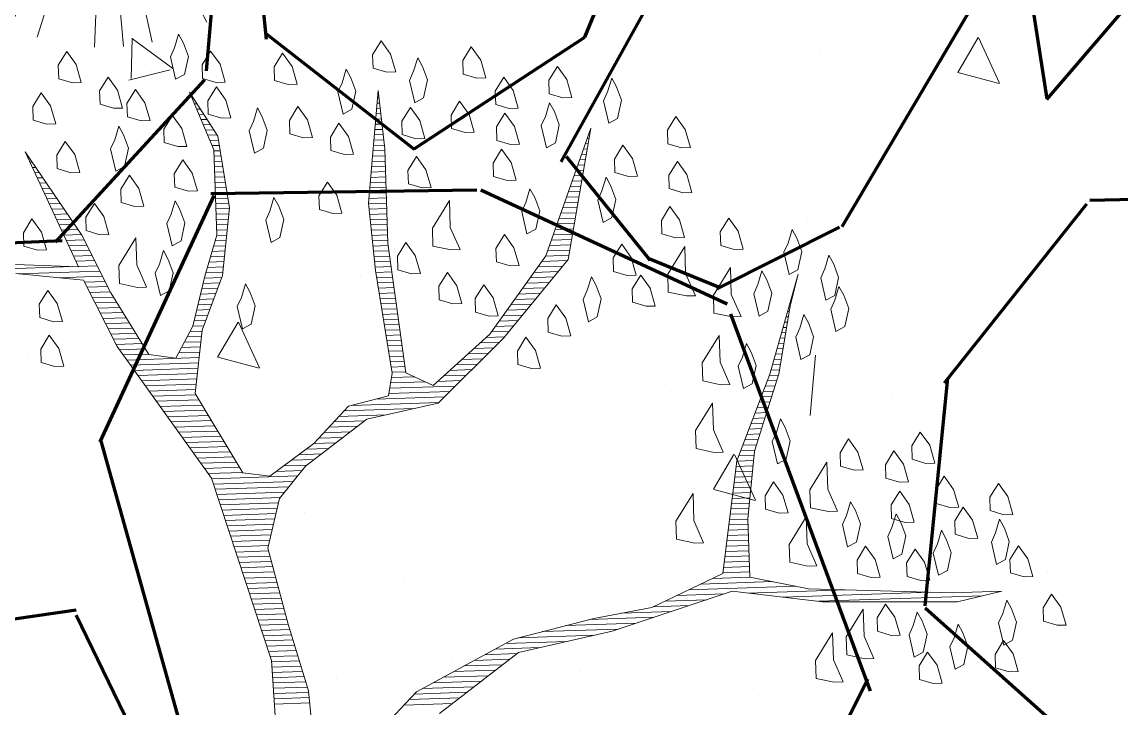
# Model space of a CAD drawing. Header units: millimetres. Extents: x 111 to 1506, y 14 to 566.
# Drawn here: x 214.967 to 216.414, y 99.061 to 99.965 of the extents above; entities that cross this region are included whole.
import ezdxf

# ---------------------------------------------------------------- set-up
doc = ezdxf.new("R2010")
doc.units = ezdxf.units.MM
for name, color, linetype, lineweight in [('ARBOLES', 78, 'Continuous', 5), ('GRASS', 56, 'Continuous', 0), ('PALMERAS114', 114, 'Continuous', 5)]:
    doc.layers.add(name, color=color, linetype=linetype, lineweight=lineweight)
doc.styles.add('ATTR', font='romans.shx', dxfattribs={"width": 0.8, "height": 2.52})

# ---------------------------------------------------------------- blocks, each defined once
blk = doc.blocks.new('*X16')
at = {"color": 0}
for p, q in [((17.57751647403548, 17.92), (17.57802539434748, 17.92)), ((17.58136255598889, 17.91), (17.5840252821948, 17.91)), ((17.9333094033471, 17.91), (17.93406927720585, 17.91)), ((17.58520863794231, 17.9), (17.59002517004212, 17.9)), ((17.58905471989572, 17.89), (17.59602505788944, 17.89)), ((17.93090944820817, 17.89), (17.93560770998721, 17.89)), ((17.93210942577763, 17.9), (17.93483849359653, 17.9)), ((17.59290080184914, 17.88), (17.60202494573677, 17.88)), ((17.59674688380254, 17.87), (17.60802483358409, 17.87)), ((17.92850949306924, 17.87), (17.93714614276857, 17.87)), ((17.92970947063871, 17.88), (17.93637692637789, 17.88)), ((17.60059296575596, 17.86), (17.61402472143142, 17.86)), ((17.60443904770937, 17.85), (17.62002460927873, 17.85)), ((17.92610953793031, 17.85), (17.93868457554994, 17.85)), ((17.92730951549978, 17.86), (17.93791535915926, 17.86)), ((17.60828512966278, 17.84), (17.62602449712606, 17.84)), ((17.61213121161619, 17.83), (17.62854646700766, 17.83)), ((17.92370958279138, 17.83), (17.94022300833131, 17.83)), ((17.92490956036085, 17.84), (17.93945379194062, 17.84)), ((17.26209534251556, 17.82), (17.26216079124825, 17.82)), ((17.26632603266432, 17.81), (17.26847646266648, 17.81)), ((17.6159772935696, 17.82), (17.62979644364252, 17.82)), ((17.61912730249213, 17.81), (17.63104642027738, 17.81)), ((17.92130962765245, 17.81), (17.94176144111267, 17.81)), ((17.92250960522192, 17.82), (17.94099222472199, 17.82)), ((18.32606418729901, 17.81), (18.32956352597081, 17.81)), ((18.32999268529428, 17.82), (18.33163245281471, 17.82)), ((17.27055672281307, 17.8), (17.27479213408471, 17.8)), ((17.27478741296182, 17.79), (17.28110780550295, 17.79)), ((17.61912730249213, 17.8), (17.63229639691224, 17.8)), ((17.61912730249213, 17.79), (17.6335463735471, 17.79)), ((17.91890967251353, 17.79), (17.94227637442539, 17.79)), ((17.92010965008299, 17.8), (17.94227637442539, 17.8)), ((18.31820719130847, 17.79), (18.325425672283, 17.79)), ((18.32213568930374, 17.8), (18.3274945991269, 17.8)), ((17.27901810311057, 17.78), (17.28742347692119, 17.78)), ((17.28324879325933, 17.77), (17.29373914833942, 17.77)), ((17.61912730249213, 17.78), (17.63479635018196, 17.78)), ((17.61912730249213, 17.77), (17.63604632681682, 17.77)), ((17.9165097173746, 17.77), (17.94227637442539, 17.77)), ((17.91770969494406, 17.78), (17.94227637442539, 17.78)), ((18.31035019531793, 17.77), (18.32128781859519, 17.77)), ((18.3142786933132, 17.78), (18.3233567454391, 17.78)), ((17.28747948340808, 17.76), (17.30005481975765, 17.76)), ((17.29171017355684, 17.75), (17.30637049117589, 17.75)), ((17.61912730249213, 17.76), (17.63729630345168, 17.76)), ((17.61912730249213, 17.75), (17.63854628008654, 17.75)), ((17.91410976223566, 17.75), (17.94227637442539, 17.75)), ((17.91530973980513, 17.76), (17.94227637442539, 17.76)), ((18.30249319932738, 17.75), (18.31714996490738, 17.75)), ((18.30642169732265, 17.76), (18.31921889175129, 17.76)), ((17.29594086370559, 17.74), (17.31268616259412, 17.74)), ((17.30017155385434, 17.73), (17.31900183401236, 17.73)), ((17.61912730249213, 17.74), (17.6397962567214, 17.74)), ((17.61912730249213, 17.73), (17.64104623335625, 17.73)), ((17.91170980709674, 17.73), (17.94227637442539, 17.73)), ((17.9129097846662, 17.74), (17.94227637442539, 17.74)), ((18.29463620333684, 17.73), (18.31301211121957, 17.73)), ((18.29856470133211, 17.74), (18.31508103806348, 17.74)), ((17.30440224400309, 17.72), (17.32531750543059, 17.72)), ((17.30863293415185, 17.71), (17.33163317684883, 17.71)), ((17.61912730249213, 17.72), (17.64229620999111, 17.72)), ((17.61912730249213, 17.71), (17.64354618662597, 17.71)), ((17.90930985195781, 17.71), (17.94227637442539, 17.71)), ((17.91050982952727, 17.72), (17.94227637442539, 17.72)), ((18.2867792073463, 17.71), (18.30887425753176, 17.71)), ((18.29070770534157, 17.72), (18.31094318437567, 17.72)), ((17.3128636243006, 17.7), (17.33794884826706, 17.7)), ((17.31709431444935, 17.69), (17.3442645196853, 17.69)), ((17.61912730249213, 17.7), (17.64447150660164, 17.7)), ((17.61912730249213, 17.69), (17.64313819819112, 17.69)), ((17.9083444650066, 17.7), (17.94227637442539, 17.7)), ((17.90901111921186, 17.69), (17.94227637442539, 17.69)), ((18.27892221135576, 17.69), (18.30473640384395, 17.69)), ((18.28285070935103, 17.7), (18.30680533068786, 17.7)), ((17.32132500459811, 17.68), (17.35058019110353, 17.68)), ((17.32555569474686, 17.67), (17.35689586252177, 17.67)), ((17.32978638489561, 17.66), (17.36321153394, 17.66)), ((17.61912730249213, 17.68), (17.64180488978061, 17.68)), ((17.61912730249213, 17.67), (17.64047158137009, 17.67)), ((17.61912730249213, 17.66), (17.63913827295958, 17.66)), ((17.90967777341712, 17.68), (17.94227637442539, 17.68)), ((17.91034442762238, 17.67), (17.94227637442539, 17.67)), ((17.91101108182763, 17.66), (17.94227637442539, 17.66)), ((18.26713671736994, 17.66), (18.29852962331224, 17.66)), ((18.27106521536521, 17.67), (18.30059855015615, 17.67)), ((18.27499371336049, 17.68), (18.30266747700005, 17.68)), ((17.33401707504437, 17.65), (17.36804170002587, 17.65)), ((17.33824776519312, 17.64), (17.37265699836997, 17.64)), ((17.6157166104073, 17.64), (17.63647165613854, 17.64)), ((17.61904988143359, 17.65), (17.63780496454906, 17.65)), ((17.91167773603289, 17.65), (17.94227637442539, 17.65)), ((17.91234439023815, 17.64), (17.94227637442539, 17.64)), ((18.2592797213794, 17.64), (18.29439176962443, 17.64)), ((18.26320821937467, 17.65), (18.29646069646834, 17.65)), ((17.34247845534187, 17.63), (17.37727229671406, 17.63)), ((17.34670914549063, 17.62), (17.38188759505816, 17.62)), ((17.60905006835472, 17.62), (17.63380503931751, 17.62)), ((17.612383339381, 17.63), (17.63513834772802, 17.63)), ((17.91301104444341, 17.63), (17.94227637442539, 17.63)), ((17.91367769864867, 17.62), (17.94276464341595, 17.62)), ((18.25142272538886, 17.62), (18.29025391593663, 17.62)), ((18.25535122338413, 17.63), (18.29232284278053, 17.63)), ((17.05715539988841, 17.6), (17.34441476372644, 17.6)), ((17.35093983563938, 17.61), (17.38650289340225, 17.61)), ((17.35517052578813, 17.6), (17.39111819174635, 17.6)), ((17.60238352630214, 17.6), (17.63113842249648, 17.6)), ((17.60571679732843, 17.61), (17.63247173090699, 17.61)), ((17.91434435285393, 17.61), (17.9437991068379, 17.61)), ((17.91501100705918, 17.6), (17.94483357025985, 17.6)), ((18.24356572939832, 17.6), (18.28611606224882, 17.6)), ((18.24749422739359, 17.61), (18.28818498909272, 17.61)), ((17.24172837766137, 17.59), (17.39573349009044, 17.59)), ((17.31672697575287, 17.58), (17.40034878843454, 17.58)), ((17.59571698424956, 17.58), (17.62847180567544, 17.58)), ((17.59905025527585, 17.59), (17.62980511408596, 17.59)), ((17.91567766126444, 17.59), (17.9458680336818, 17.59)), ((17.9163443154697, 17.58), (17.94690249710376, 17.58)), ((18.23172865261535, 17.58), (18.28049249416502, 17.58)), ((18.23937556849919, 17.59), (18.28404713540491, 17.59)), ((17.36573416272861, 17.57), (17.40496408677863, 17.57)), ((17.37040074216542, 17.56), (17.40957938512272, 17.56)), ((17.58988045882576, 17.56), (17.62192486111484, 17.56)), ((17.59260768057454, 17.57), (17.6260914498977, 17.57)), ((17.91724662227935, 17.57), (17.94793696052571, 17.57)), ((17.91855094572442, 17.56), (17.94897142394766, 17.56)), ((18.21643482084766, 17.56), (18.26284576520231, 17.56)), ((18.22408173673151, 17.57), (18.27166912968366, 17.57)), ((17.37506732160222, 17.55), (17.41419468346682, 17.55)), ((17.37973390103903, 17.54), (17.41970922705222, 17.54)), ((17.5844260153282, 17.54), (17.61359168354912, 17.54)), ((17.58715323707698, 17.55), (17.61775827233198, 17.55)), ((17.91985526916949, 17.55), (17.95000588736962, 17.55)), ((17.92115959261456, 17.54), (17.95104035079157, 17.54)), ((18.20114098907998, 17.54), (18.24519903623959, 17.54)), ((18.20878790496382, 17.55), (18.25402240072095, 17.55)), ((17.38440048047583, 17.53), (17.42542340595443, 17.53)), ((17.38906705991264, 17.52), (17.43113758485664, 17.52)), ((17.57897157183063, 17.52), (17.60525850598339, 17.52)), ((17.58169879357941, 17.53), (17.60942509476625, 17.53)), ((17.92246391605963, 17.53), (17.95207481421352, 17.53)), ((17.9237682395047, 17.52), (17.95310927763547, 17.52)), ((18.18584715731229, 17.52), (18.22755230727688, 17.52)), ((18.19349407319614, 17.53), (18.23637567175824, 17.53)), ((18.70987191500535, 17.52), (18.71051083821665, 17.52)), ((18.71305367371227, 17.53), (18.71336792766776, 17.53)), ((17.39373363934945, 17.51), (17.43685176375885, 17.51)), ((17.39840021878626, 17.5), (17.44256594266107, 17.5)), ((17.57351712833306, 17.5), (17.59692532841766, 17.5)), ((17.57624435008185, 17.51), (17.60109191720053, 17.51)), ((17.92507256294977, 17.51), (17.95414374105742, 17.51)), ((17.92637688639484, 17.5), (17.95517820447938, 17.5)), ((18.17055332554461, 17.5), (18.20990557831416, 17.5)), ((18.17820024142845, 17.51), (18.21872894279552, 17.51)), ((18.70350839759153, 17.5), (18.70479665931444, 17.5)), ((18.70669015629844, 17.51), (18.70765374876555, 17.51)), ((17.40306679822306, 17.49), (17.44828012156328, 17.49)), ((17.40773337765987, 17.48), (17.45399430046549, 17.48)), ((17.5680176924732, 17.48), (17.58859215085194, 17.48)), ((17.57078990658428, 17.49), (17.5927587396348, 17.49)), ((17.92768120983991, 17.49), (17.95621266790133, 17.49)), ((17.92898553328498, 17.48), (17.95724713132328, 17.48)), ((18.15525949377692, 17.48), (18.19225884935145, 17.48)), ((18.16290640966077, 17.49), (18.20108221383281, 17.49)), ((18.6971448801777, 17.48), (18.69909539126402, 17.48)), ((18.70032663888461, 17.49), (18.70193956986334, 17.49)), ((17.41239995709667, 17.47), (17.4597084793677, 17.47)), ((17.41706653653348, 17.46), (17.46542265826991, 17.46)), ((17.55658933466878, 17.46), (17.58344784930735, 17.46)), ((17.56230351357099, 17.47), (17.58487639403291, 17.47)), ((17.93028985673005, 17.47), (17.95828159474523, 17.47)), ((17.93159418017512, 17.46), (17.95931605816718, 17.46)), ((18.13996566200924, 17.46), (18.17461212038874, 17.46)), ((18.14761257789308, 17.47), (18.18343548487009, 17.47)), ((18.69078136276387, 17.46), (18.69509546603247, 17.46)), ((18.69396312147079, 17.47), (18.69709542864825, 17.47)), ((17.42173311597029, 17.45), (17.47113683717213, 17.45)), ((17.42762653283454, 17.44), (17.47685101607434, 17.44)), ((17.54516097686435, 17.44), (17.58059075985624, 17.44)), ((17.55087515576656, 17.45), (17.5820193045818, 17.45)), ((17.93289850362019, 17.45), (17.96035052158914, 17.45)), ((17.93420282706526, 17.44), (17.96138498501109, 17.44)), ((18.12211318533939, 17.44), (18.15696539142602, 17.44)), ((18.13231874612539, 17.45), (18.16578875590738, 17.45)), ((18.68441784535004, 17.44), (18.69109554080092, 17.44)), ((18.68759960405696, 17.45), (18.69309550341669, 17.45)), ((17.43429307488712, 17.43), (17.48256519497655, 17.43)), ((17.4409596169397, 17.42), (17.57773367040514, 17.42)), ((17.44762615899228, 17.41), (17.57630512567959, 17.41)), ((17.53944679796214, 17.43), (17.57916221513069, 17.43)), ((17.93550715051033, 17.43), (17.96241944843304, 17.43)), ((17.9368114739554, 17.42), (17.96345391185499, 17.42)), ((17.93811579740047, 17.41), (17.96448837527695, 17.41)), ((18.08665930260522, 17.41), (18.12527119439257, 17.41)), ((18.09847726351661, 17.42), (18.13598527983423, 17.42)), ((18.110295224428, 17.43), (18.14669936527587, 17.43)), ((18.67487256922931, 17.41), (18.6850956529536, 17.41)), ((18.67805432793622, 17.42), (18.68709561556937, 17.42)), ((18.68123608664313, 17.43), (18.68909557818515, 17.43)), ((17.45429270104486, 17.4), (17.57487658095403, 17.4)), ((17.46095924309744, 17.39), (17.57344803622848, 17.39)), ((17.93942012084554, 17.4), (17.9655228386989, 17.4)), ((17.94072444429061, 17.39), (17.96655730212085, 17.39)), ((18.06302338078243, 17.39), (18.10384302350928, 17.39)), ((18.07484134169382, 17.4), (18.11455710895093, 17.4)), ((18.66850905181548, 17.39), (18.68109572772205, 17.39)), ((18.67169081052239, 17.4), (18.68309569033782, 17.4)), ((17.46762578515002, 17.38), (17.57201949150292, 17.38)), ((17.47429232720261, 17.37), (17.57059094677737, 17.37)), ((17.9406560754005, 17.37), (17.98399113351109, 17.37)), ((17.94202876773568, 17.38), (17.9675917655428, 17.38)), ((18.03938745895964, 17.37), (18.08241485262598, 17.37)), ((18.05120541987103, 17.38), (18.09312893806763, 17.38)), ((18.66214553440165, 17.37), (18.6770958024905, 17.37)), ((18.66532729310856, 17.38), (18.67909576510628, 17.38)), ((17.48095886925519, 17.36), (17.56916240205182, 17.36)), ((17.48762541130776, 17.35), (17.56954229395476, 17.35)), ((17.93665615016895, 17.35), (18.06098668174269, 17.35)), ((17.93865611278472, 17.36), (18.00399075966884, 17.36)), ((18.02756949804825, 17.36), (18.07170076718433, 17.36)), ((18.6555156481956, 17.35), (18.67269985864967, 17.35)), ((18.65896377569473, 17.36), (18.67509583987473, 17.36)), ((17.49429195336035, 17.34), (17.57509774566524, 17.34)), ((17.50095849541293, 17.33), (17.58065319737573, 17.33)), ((17.90865735427639, 17.33), (18.03955851085939, 17.33)), ((17.93465618755317, 17.34), (18.05027259630104, 17.34)), ((18.64709475297129, 17.33), (18.66564116706458, 17.33)), ((18.65130520058344, 17.34), (18.66917051285712, 17.34)), ((17.50762503746551, 17.32), (17.58620864908621, 17.32)), ((17.51429157951809, 17.31), (17.5917641007967, 17.31)), ((17.84866423199088, 17.31), (17.98159340133014, 17.31)), ((17.86365819542146, 17.32), (18.02884442541774, 17.32)), ((18.63867385774697, 17.31), (18.65858247547949, 17.31)), ((18.64288430535913, 17.32), (18.66211182127204, 17.32)), ((17.52095812157067, 17.3), (17.59731955250718, 17.3)), ((17.52762466362326, 17.29), (17.60287500421767, 17.29)), ((17.82866460583314, 17.29), (17.88696775833271, 17.29)), ((17.83866441891202, 17.3), (17.92826106490951, 17.3)), ((18.63025296252266, 17.29), (18.65152378389441, 17.29)), ((18.63446341013482, 17.3), (18.65505312968695, 17.3)), ((17.53429120567583, 17.28), (17.60843045592815, 17.28)), ((17.54095774772842, 17.27), (17.61398590763863, 17.27)), ((17.8086649796754, 17.27), (17.85896828171187, 17.27)), ((17.81866479275427, 17.28), (17.8729680200223, 17.28)), ((18.62183206729835, 17.27), (18.64446509230932, 17.27)), ((18.6260425149105, 17.28), (18.64799443810187, 17.28)), ((17.547624289781, 17.26), (17.61954135934912, 17.26)), ((17.55429083183358, 17.25), (17.6250968110596, 17.25)), ((17.78843375013764, 17.25), (17.83096880509103, 17.25)), ((17.79866516659653, 17.26), (17.84496854340146, 17.26)), ((18.61341117207404, 17.25), (18.63740640072424, 17.25)), ((18.61762161968619, 17.26), (18.64093574651678, 17.26)), ((17.56095737388616, 17.24), (17.63065226277008, 17.24)), ((17.56762391593874, 17.23), (17.63620771448057, 17.23)), ((17.75986285562658, 17.23), (17.8029693284702, 17.23)), ((17.77414830288211, 17.24), (17.81696906678062, 17.24)), ((18.60499027684972, 17.23), (18.63034770913915, 17.23)), ((18.60920072446188, 17.24), (18.63387705493169, 17.24)), ((17.57429045799132, 17.22), (17.64176316619105, 17.22)), ((17.5809570000439, 17.21), (17.64731861790154, 17.21)), ((17.73129196111552, 17.21), (17.77496985184935, 17.21)), ((17.74557740837105, 17.22), (17.78896959015977, 17.22)), ((18.59656938162541, 17.21), (18.62328901755407, 17.21)), ((18.60077982923757, 17.22), (18.62681836334661, 17.22)), ((17.58762354209648, 17.2), (17.65287406961202, 17.2)), ((17.59391167777451, 17.19), (17.75675248268582, 17.19)), ((17.71700651385998, 17.2), (17.76532375103913, 17.2)), ((18.58841475633285, 17.19), (18.6201875871901, 17.19)), ((18.59235893401325, 17.2), (18.62152089560061, 17.2)), ((17.59683845233418, 17.18), (17.7481812143325, 17.18)), ((17.59976522689385, 17.17), (17.73960994597918, 17.17)), ((18.58525692062373, 17.17), (18.61752097036907, 17.17)), ((18.58683583847829, 17.18), (18.61885427877958, 17.18)), ((17.60269200145352, 17.16), (17.73103867762586, 17.16)), ((17.60561877601319, 17.15), (17.72246740927255, 17.15)), ((17.60854555057286, 17.14), (17.71885857518303, 17.14)), ((18.58052016706006, 17.14), (18.61352104513752, 17.14)), ((18.58209908491462, 17.15), (18.61485435354803, 17.15)), ((18.58367800276917, 17.16), (18.61618766195855, 17.16)), ((17.61147232513253, 17.13), (17.71613135343425, 17.13)), ((17.6143990996922, 17.12), (17.71340413168547, 17.12)), ((18.57736233135094, 17.12), (18.61085442831648, 17.12)), ((18.5789412492055, 17.13), (18.612187736727, 17.13)), ((17.61732587425187, 17.11), (17.71067690993668, 17.11)), ((17.62025264881154, 17.1), (17.7079496881879, 17.1)), ((18.57420449564182, 17.1), (18.60818781149545, 17.1)), ((18.57578341349638, 17.11), (18.60952111990597, 17.11)), ((17.62317942337121, 17.09), (17.70522246643912, 17.09)), ((17.62610619793087, 17.08), (17.70249524469033, 17.08)), ((18.57104665993271, 17.08), (18.60558236418312, 17.08)), ((18.57262557778726, 17.09), (18.60685450308493, 17.09)), ((17.62903297249055, 17.07), (17.69976802294155, 17.07)), ((17.63195974705022, 17.06), (17.69704080119277, 17.06)), ((18.56788882422359, 17.06), (18.60558236418312, 17.06)), ((18.56946774207815, 17.07), (18.60558236418312, 17.07)), ((17.63488652160989, 17.05), (17.69682647764147, 17.05)), ((17.63781329616955, 17.04), (17.69917937483651, 17.04)), ((18.56473098851447, 17.04), (18.60558236418312, 17.04)), ((18.56630990636903, 17.05), (18.60558236418312, 17.05)), ((17.64074007072922, 17.03), (17.70153227203153, 17.03)), ((17.6436668452889, 17.02), (17.70388516922656, 17.02)), ((18.56149039743592, 17.02), (18.60558236418312, 17.02)), ((18.56315207065991, 17.03), (18.60558236418312, 17.03)), ((17.64659361984857, 17.01), (17.70623806642159, 17.01)), ((17.64952039440823, 17), (17.70859096361662, 17)), ((18.55815712640963, 17), (18.60558236418312, 17)), ((18.55982376192278, 17.01), (18.60558236418312, 17.01)), ((17.65244716896791, 16.99), (17.71094386081164, 16.99)), ((17.65537394352757, 16.98), (17.71329675800668, 16.98)), ((18.55482385538334, 16.98), (18.60558236418312, 16.98)), ((18.55649049089649, 16.99), (18.60558236418312, 16.99)), ((17.65830071808724, 16.97), (17.7156496552017, 16.97)), ((17.66122749264691, 16.96), (17.71800255239673, 16.96)), ((18.51248007699083, 16.96), (18.64850632738119, 16.96)), ((18.53533679259967, 16.97), (18.60558236418312, 16.97)), ((17.66415426720658, 16.95), (17.72035544959176, 16.95)), ((17.66708104176625, 16.94), (17.72270834678679, 16.94)), ((18.46676664577314, 16.94), (18.55673899029797, 16.94)), ((18.48962336138198, 16.95), (18.69183885072297, 16.95)), ((18.60085592099862, 16.94), (18.78642755911116, 16.94)), ((17.67000781632592, 16.93), (17.72506124398182, 16.93)), ((17.67293459088559, 16.92), (17.72741414117685, 16.92)), ((18.42105321455544, 16.92), (18.48924025201559, 16.92)), ((18.44390993016429, 16.93), (18.52298962115677, 16.93)), ((18.66752134152443, 16.93), (18.94642456837312, 16.93)), ((18.73418676205022, 16.92), (19.04487621135635, 16.92)), ((17.67586136544526, 16.91), (17.72977887005011, 16.91)), ((17.67878814000493, 16.9), (17.73244548687115, 16.9)), ((17.6817149145646, 16.89), (17.73511210369218, 16.89)), ((18.25451729028475, 16.89), (18.38799214459202, 16.89)), ((18.29951644913967, 16.9), (18.4217415137332, 16.9)), ((18.36076918439811, 16.91), (18.4554908828744, 16.91)), ((17.68464168912427, 16.88), (17.73777872051321, 16.88)), ((17.68756846368394, 16.87), (17.74044533733424, 16.87)), ((18.16451897257491, 16.87), (18.30856710266546, 16.87)), ((18.20951813142982, 16.88), (18.35424277545083, 16.88)), ((17.69049523824361, 16.86), (17.74311195415528, 16.86)), ((17.69342201280328, 16.85), (17.74577857097631, 16.85)), ((18.11916165108764, 16.85), (18.2035690653373, 16.85)), ((18.13916127724537, 16.86), (18.25606808400137, 16.86)), ((17.69574075709367, 16.84), (17.74844518779734, 16.84)), ((17.6960740841963, 16.83), (17.75111180461837, 16.83)), ((18.07916239877215, 16.83), (18.14628632450524, 16.83)), ((18.09916202492989, 16.84), (18.16013221953752, 16.84)), ((17.69640741129893, 16.82), (17.75377842143941, 16.82)), ((17.69674073840156, 16.81), (17.75644503826044, 16.81)), ((18.03916314645666, 16.81), (18.11859453444067, 16.81)), ((18.05916277261441, 16.82), (18.13244042947296, 16.82)), ((17.69707406550419, 16.8), (17.75911165508147, 16.8)), ((17.69740739260682, 16.79), (17.7617782719025, 16.79)), ((17.99916389414118, 16.79), (18.0909027443761, 16.79)), ((18.01916352029892, 16.8), (18.10474863940839, 16.8)), ((17.69774071970944, 16.78), (17.7638699838541, 16.78)), ((17.69807404681207, 16.77), (17.76449497217153, 16.77)), ((17.96347639254396, 16.77), (18.06321095431154, 16.77)), ((17.97916426798344, 16.78), (18.07705684934382, 16.78)), ((17.6984073739147, 16.76), (17.76511996048896, 16.76)), ((17.94347676638622, 16.75), (18.03551916424697, 16.75)), ((17.95347657946509, 16.76), (18.04936505927926, 16.76))]:
    blk.add_line(p, q, dxfattribs=at)
blk = doc.blocks.new('E1E')
at = {"layer": 'ARBOLES', "ltscale": 0.2}
for p, q in [((96.16592383663891, 58.19616972758949), (96.16592383663891, 58.19616972758949)), ((95.73459266570278, 58.05340737697831), (95.73459266570278, 58.05340737697831)), ((95.57534154037165, 57.96048035108042), (95.57534154037165, 57.96048035108042)), ((95.38248794909184, 57.89886420645968), (95.38248794909184, 57.89886420645968)), ((95.69555240605827, 57.8639465182644), (95.69555240605827, 57.8639465182644)), ((95.11687333372782, 57.82003681935684), (95.11687333372782, 57.82003681935684)), ((95.8816431168522, 57.82881297281386), (95.8816431168522, 57.82881297281386)), ((96.38079828461244, 57.75876173916815), (96.38079828461244, 57.75876173916815)), ((96.05856589427532, 57.73674687851047), (96.05856589427532, 57.73674687851047)), ((96.09160148882248, 57.58862124436067), (96.03355655083867, 57.64329270876436)), ((96.10105172670255, 57.65241961874112), (96.03381399198081, 57.64396642556043)), ((96.09221594251328, 57.5890995234544), (96.10140876903601, 57.65222423812069)), ((94.95159914341154, 57.61486037035097), (94.95159914341154, 57.61486037035097)), ((95.73408134546268, 57.59483243042954), (95.73408134546268, 57.59483243042954)), ((95.37292328732354, 57.56222355647473), (95.37292328732354, 57.56222355647473)), ((95.28474799400571, 57.48717981696124), (95.22670305602176, 57.54185128136479)), ((95.29419891004059, 57.55098130057233), (95.22696117531875, 57.54252810739153)), ((95.28536343615377, 57.48766053579043), (95.2945562626765, 57.5507852504566)), ((94.7551524150852, 57.47236613730438), (94.7551524150852, 57.47236613730438)), ((95.40959679664995, 57.45291798234853), (95.40959679664995, 57.45291798234853)), ((95.41629587223343, 57.43322060120914), (95.41629587223343, 57.43322060120914)), ((95.9402509291455, 57.44803089331282), (95.9402509291455, 57.44803089331282)), ((95.25430758284556, 57.40231490365856), (95.25430758284556, 57.40231490365856)), ((95.2247004736193, 57.29347188602621), (95.19688712209057, 57.38502625355925)), ((96.4995042707407, 57.3913894164696), (96.4995042707407, 57.3913894164696)), ((95.75346275060558, 57.33226367001297), (95.75346275060558, 57.33226367001297)), ((95.92019709307912, 57.34220107393325), (95.92019709307912, 57.34220107393325)), ((95.08511224783722, 57.3110035342675), (95.08511224783722, 57.3110035342675)), ((95.34151802074864, 57.2982913750256), (95.34151802074864, 57.2982913750256)), ((96.39678301803193, 57.2986946267261), (96.34207348036924, 57.25870417868889)), ((96.41676581283052, 57.23514239279103), (96.3942025711262, 57.29480928298112)), ((96.25261791836607, 57.26221243636704), (96.25261791836607, 57.26221243636704)), ((96.36997536937751, 57.27381822541457), (96.36997536937751, 57.27381822541457)), ((96.41611884584806, 57.23582481957468), (96.33884634729195, 57.2555008154191)), ((94.97762082038861, 57.13258371199407), (94.97762082038861, 57.13258371199407)), ((96.04549082056481, 57.13190377733353), (96.04549082056481, 57.13190377733353)), ((95.3165085321854, 57.10241091258347), (95.3165085321854, 57.10241091258347)), ((95.47677598814896, 57.06253247834825), (95.47677598814896, 57.06253247834825)), ((95.59756797434437, 57.04047811214336), (95.59756797434437, 57.04047811214336)), ((95.72100627175215, 56.98998932925251), (95.72100627175215, 56.98998932925251)), ((95.12467127153805, 56.9079893078296), (95.12467127153805, 56.9079893078296)), ((95.39652172293941, 56.8480748811716), (95.39652172293941, 56.8480748811716)), ((95.18388514926953, 56.79348528878954), (95.11664741454769, 56.78503209560886)), ((95.17504951788014, 56.73016395979565), (95.18424234440286, 56.79328867446184)), ((95.17443375499468, 56.72968081671871), (95.11638881701086, 56.78435228112225)), ((95.07203717412679, 56.70616043309046), (95.07203717412679, 56.70616043309046))]:
    blk.add_line(p, q, dxfattribs=at)
for points in [[(96.4475876290898, 57.64978549704647), (96.34423621144597, 57.61935170487998), (96.25526593121384, 57.69663969229764), (96.03830174882904, 57.83383890341752), (95.84151106669916, 58.06575177699897), (95.74812168706177, 58.25797740655166)], [(95.56321503970949, 58.04314782871578), (95.48379453243109, 57.90646477627197), (95.35879658139736, 57.81962986902197), (95.20635973413022, 57.68940196381121), (95.06759245013123, 57.65099159377625), (94.8695781591088, 57.57061183375917), (94.81033115208531, 57.52864244377707), (94.88187445893885, 57.5604998439225), (95.09579280535644, 57.64016779995011), (95.18903253044859, 57.6583052789836), (95.22668288893058, 57.57375251768683), (95.2571177362826, 57.47039938469554), (95.26732919853129, 57.34245362543792), (95.29126010889664, 57.23620436516084), (95.29852550487516, 57.18488370065989), (95.28033707250464, 57.34824588000986), (95.27734112138596, 57.49499201096198), (95.24182548533388, 57.62725750548432), (95.2309523337904, 57.669177984138), (95.31474205562569, 57.76104443064212), (95.39350087360916, 57.81170220248195), (95.49898701368288, 57.88984872787414), (95.61021563175149, 58.0251081723391), (95.67154747635657, 58.18491133174194)], [(95.71636346112, 58.18927997833513), (95.76920630085388, 58.0881111686404), (95.83866477012604, 58.00213479936489), (95.91391560224159, 57.9031503129667), (95.92626178692028, 57.82291728693479), (95.9075114349518, 57.76001211329007), (95.84541813135507, 57.654425745674), (95.75004368383308, 57.58857553341481), (95.69303116893656, 57.45407680426767), (95.64470719830491, 57.30006589943665), (95.68967283761386, 57.09407143744356), (95.68012306466007, 57.30804247730502), (95.7154391613182, 57.45626112756422), (95.76813234650663, 57.56545542645567), (95.81584451269184, 57.56332001448747), (95.91934558488099, 57.383390698068), (95.9801653947366, 57.24680546828089), (96.02431969020535, 57.16514883427014), (95.97142696562301, 57.33643868016013), (95.92148030731087, 57.43110343129346), (95.83535632365185, 57.57200839634542), (95.82737935353013, 57.60742481643778), (95.880122423567, 57.64649807913388), (95.908984468087, 57.72169956591168), (95.953750568002, 57.79618924870014), (95.9956703713439, 57.80706195385453), (96.11284100680125, 57.71895017261082), (96.14037967273163, 57.62210109818085), (96.14261416485844, 57.5295717590157), (96.17304901221056, 57.4262186260244), (96.23239578893113, 57.32794594361557), (96.30038122506815, 57.28028212171846), (96.23021118165268, 57.35035424658547), (96.17518373464048, 57.47393135925), (96.1686299128052, 57.54115626815944), (96.15628372812664, 57.62138929419136), (96.16202620612164, 57.67850221326425), (96.20394600946356, 57.68937491841864), (96.2965240452608, 57.62148711684806), (96.37319802566292, 57.55431111926696), (96.50627271651541, 57.46548753403378), (96.35942869269769, 57.60273565648201), (96.45337999193322, 57.63677737992388)]]:
    blk.add_lwpolyline(points, dxfattribs=at)
for points in [[(95.00245331056742, 57.76227239330754), (95.03136523993594, 57.76735284389001), (95.04294996562264, 57.74133660964484), (95.03431130620609, 57.69072774913325), (95.01693421767588, 57.72975210050097), (94.98944543659405, 57.75648013873563)], [(96.33473632334056, 57.76320170854606), (96.35714431572245, 57.76538603184261), (96.3658328599874, 57.74587385615864), (96.36151353027915, 57.72056942590295), (96.3398171120407, 57.73428934701489), (96.32172844936727, 57.75740945397416)], [(94.971406658769, 57.70947920949952), (95.00031858813752, 57.71455966008197), (95.01190331382423, 57.68854342583681), (95.00326465440769, 57.63793456532532), (94.98588756587758, 57.67695891669295), (94.95839878479565, 57.7036869549276)], [(94.85647051543847, 57.70506165157807), (94.87887850782026, 57.70724597487462), (94.8875670520853, 57.68773379919075), (94.88324772237699, 57.66242936893496), (94.86155130413856, 57.6761492900469), (94.84346264146512, 57.69926939700603)], [(96.3636981375576, 57.69816112293304), (96.38610612993936, 57.7003454462296), (96.39479467420445, 57.68083327054585), (96.39047534449621, 57.65552884029005), (96.36877892625769, 57.6692487614021), (96.35069026358421, 57.69236886836136)], [(94.92013662186731, 57.63209339942505), (94.92084819601057, 57.64799764383365), (94.89986335191536, 57.67762180935408), (94.88975165936372, 57.66532549622074), (94.8948324480638, 57.6364131346899), (94.91002492931563, 57.61979708629183), (94.92232122914555, 57.60968509645526)], [(94.85291264472193, 57.6255404295354), (94.85362421886526, 57.64144467394389), (94.83263937477017, 57.67106883946443), (94.82252768221831, 57.65877252633133), (94.82760847091848, 57.62986016480015), (94.84280095217028, 57.61324411640229), (94.8550972520003, 57.60313212656551)], [(94.94686394395731, 57.65958215297739), (94.9692719363391, 57.66176647627394), (94.97796048060415, 57.64225430059007), (94.97364115089584, 57.61694987033425), (94.95194473265741, 57.63066979144621), (94.93385606998407, 57.65378989840546)], [(94.751695949508, 57.64281937059439), (94.77410394188988, 57.64500369389104), (94.78279248615493, 57.62549151820706), (94.77847315644662, 57.60018708795126), (94.75677673820817, 57.61390700906331), (94.73868807553472, 57.63702711602245)], [(95.29024922566241, 57.64102633792474), (95.3191611550308, 57.64610678850708), (95.33074588071777, 57.6200905542618), (95.32210722130098, 57.56948169375033), (95.30473013277086, 57.60850604511817), (95.27724135168901, 57.6352340833527)], [(95.11027371246486, 57.60764750714365), (95.13918564183341, 57.61272795772622), (95.15077036752008, 57.58671172348107), (95.14213170810356, 57.53610286296957), (95.12475461957335, 57.57512721433731), (95.09726583849165, 57.60185525257184)], [(94.79585024497685, 57.56116273658363), (94.79656181912009, 57.57706698099211), (94.77557697502485, 57.60669114651254), (94.76546528247324, 57.59439483337944), (94.7705460711733, 57.56548247184825), (94.78573855242512, 57.54886642345053), (94.79803485225516, 57.53875443361385)], [(96.10211750980322, 57.55050754267829), (96.10282908394657, 57.56641178708688), (96.08184423985149, 57.59603595260732), (96.0717325472997, 57.5837396394741), (96.07681333599979, 57.55482727794303), (96.09200581725159, 57.53821122954518), (96.10430211708164, 57.52809923970862)], [(96.24235782693728, 57.55060536533498), (96.24306940108059, 57.56650960974347), (96.2220845569854, 57.59613377526402), (96.21197286443376, 57.58383746213079), (96.21705365313385, 57.55492510059984), (96.2322461343855, 57.53830905220175), (96.24454243421559, 57.52819706236521)], [(96.2603966047622, 57.59760629457109), (96.28930853413083, 57.60268674515365), (96.30089325981753, 57.57667051090861), (96.292254600401, 57.526061650397), (96.27487751187077, 57.56508600176475), (96.24738873078891, 57.59181403999929)], [(96.42954885126477, 57.60278456781036), (96.45195684364664, 57.6049688911069), (96.46064538791158, 57.58545671542293), (96.45632605820337, 57.56015228516723), (96.43462963996485, 57.57387220627918), (96.41654097729136, 57.59699231323832)], [(95.0105300503862, 57.58661390082448), (95.03293804276794, 57.58879822412103), (95.04162658703301, 57.56928604843704), (95.0373072573247, 57.54398161818136), (95.01561083908622, 57.55770153929329), (94.99752217641279, 57.58082164625243)], [(94.93609056211076, 57.56126055924032), (94.95849855449266, 57.56344488253687), (94.96718709875759, 57.543932706853), (94.96286776904941, 57.51862827659721), (94.94117135081095, 57.53234819770914), (94.92308268813751, 57.55546830466828)], [(95.08359627522331, 57.51003771739606), (95.08430784936665, 57.52594196180466), (95.06332300527143, 57.55556612732497), (95.05321131271982, 57.54326981419175), (95.05829210141987, 57.5143574526608), (95.07348458267157, 57.49774140426285), (95.08578088250162, 57.48762941442628)], [(94.70911445687142, 57.54592138483603), (94.73152244925319, 57.54810570813269), (94.74021099351823, 57.52859353244871), (94.73589166380992, 57.50328910219291), (94.71419524557147, 57.51700902330509), (94.69610658289801, 57.54012913026421)], [(94.93324426553751, 57.49764358160625), (94.93395583968088, 57.51354782601474), (94.91297099558577, 57.54317199153517), (94.90285930303403, 57.53087567840196), (94.90794009173412, 57.50196331687089), (94.9231325729858, 57.48534726847303), (94.93542887281609, 57.47523527863636)], [(95.00986836109126, 57.50058862022051), (95.0105799352347, 57.51649286462889), (94.9895950911395, 57.54611703014955), (94.97948339858787, 57.53382071701621), (94.98456418728784, 57.50490835548525), (94.99975666853963, 57.48829230708728), (95.01205296836969, 57.47818031725061)], [(95.18405151144535, 57.54697556812385), (95.20645950382723, 57.5491598914205), (95.21514804809219, 57.52964771573664), (95.21082871838408, 57.50434328548082), (95.18913230014554, 57.51806320659266), (95.17104363747208, 57.54118331355214)], [(96.34718227771616, 57.54272661012333), (96.36959027009794, 57.54491093341986), (96.378278814363, 57.525398757736), (96.37395948465469, 57.5000943274802), (96.35226306641623, 57.51381424859214), (96.3341744037428, 57.53693435555128)], [(95.11250820459185, 57.51511816797851), (95.14142013396022, 57.52019861856098), (95.15300485964707, 57.4941823843158), (95.14436620023041, 57.4435735238042), (95.12698911170031, 57.48259787517195), (95.09950033061834, 57.50932591340658)], [(96.25470401161594, 57.47037233930296), (96.25541558575918, 57.48627658371145), (96.23443074166396, 57.5159007492321), (96.22431904911234, 57.50360443609888), (96.22939983781241, 57.4746920745677), (96.2445923190642, 57.45807602616974), (96.25688861889415, 57.44796403633317)], [(94.78650001141683, 57.49464963166353), (94.80890800379863, 57.49683395496008), (94.81759654806379, 57.47732177927621), (94.81327721835548, 57.4520173490204), (94.79158080011706, 57.46573727013235), (94.77349213744348, 57.4888573770916)], [(94.85448544755405, 57.44698580976629), (94.85519702169736, 57.46289005417491), (94.83421217760215, 57.49251421969534), (94.82410048505044, 57.48021790656212), (94.82918127375049, 57.45130554503105), (94.84437375500231, 57.4346894966332), (94.85667005483235, 57.42457750679664)], [(94.99325273155287, 57.48539617980139), (95.01566072393479, 57.48758050309781), (95.02434926819984, 57.46806832741395), (95.0200299384914, 57.44276389715825), (94.99833352025296, 57.45648381827021), (94.98024485757949, 57.47960392522945)], [(95.31565316916289, 57.49646453026905), (95.34456509853129, 57.50154498085162), (95.35614982421811, 57.47552874660646), (95.34751116480145, 57.42491988609486), (95.33013407627135, 57.4639442374626), (95.30264529518936, 57.49067227569724)], [(94.89061288805243, 57.47086663204328), (94.91302088043419, 57.47305095533993), (94.92170942469936, 57.45353877965583), (94.91739009499105, 57.42823434940014), (94.89569367675259, 57.44195427051209), (94.87760501407905, 57.46507437747133)], [(95.23618277703592, 57.42990251402073), (95.23689435117915, 57.44580675842922), (95.21590950708405, 57.47543092394965), (95.20579781453232, 57.46313461081654), (95.2108786032324, 57.43422224928547), (95.22607108448419, 57.41760620088761), (95.23836738431434, 57.40749421105082)], [(95.63373427706443, 57.48222845048103), (95.6561422694462, 57.48441277377768), (95.66483081371136, 57.46490059809371), (95.66051148400305, 57.4395961678379), (95.6388150657646, 57.45331608894995), (95.62072640309106, 57.4764361959091)], [(96.31252787035277, 57.48053324046797), (96.33493586273464, 57.48271756376452), (96.3436244069996, 57.46320538808054), (96.33930507729124, 57.43790095782485), (96.31760865905285, 57.45162087893691), (96.29951999637949, 57.47474098589604)], [(96.42675243954015, 57.46904655398093), (96.44916043192181, 57.47123087727747), (96.45784897618687, 57.45171870159349), (96.45352964647866, 57.42641427133769), (96.43183322824012, 57.44013419244975), (96.41374456556669, 57.463254299409)], [(96.11161739790865, 57.40665753901219), (96.11232897205187, 57.42256178342067), (96.0913441279567, 57.45218594894122), (96.08123243540504, 57.439889635808), (96.08631322410513, 57.41097727427704), (96.10150570535694, 57.39436122587896), (96.11380200518695, 57.38424923604241)], [(94.93690190595105, 57.43692273125809), (94.9593098983328, 57.43910705455465), (94.96799844259786, 57.41959487887065), (94.96367911288954, 57.39429044861497), (94.94198269465113, 57.4080103697269), (94.9238940319777, 57.43113047668616)], [(95.09955021546685, 57.43920487721133), (95.12195820784865, 57.44138920050788), (95.13064675211369, 57.42187702482389), (95.12632742240535, 57.39657259456821), (95.10463100416693, 57.41029251568015), (95.08654234149358, 57.4334126226393)], [(95.7877439271637, 57.43390173592279), (95.81015191954536, 57.43608605921934), (95.81884046381055, 57.41657388353546), (95.81452113410221, 57.39126945327966), (95.79282471586365, 57.40498937439172), (95.77473605319021, 57.42810948135097)], [(96.38198633962502, 57.39455687119248), (96.38269791376837, 57.41046111560085), (96.36171306967314, 57.44008528112139), (96.35160137712141, 57.42778896798818), (96.35668216582148, 57.3988766064571), (96.37187464707328, 57.38226055805925), (96.38417094690331, 57.37214856822268)], [(94.85306229926736, 57.41517732094921), (94.87547029164914, 57.41736164424587), (94.88415883591429, 57.397849468562), (94.87983950620598, 57.37254503830619), (94.85814308796755, 57.38626495941814), (94.840054425294, 57.40938506637739)], [(95.02582230133491, 57.42975578003568), (95.04823029371668, 57.43194010333222), (95.05691883798174, 57.41242792764835), (95.05259950827343, 57.38712349739266), (95.03090309003498, 57.40084341850461), (95.01281442736155, 57.42396352546375)], [(95.6084799881094, 57.41642714955041), (95.63088798049118, 57.41861147284695), (95.63957652475634, 57.3990992971632), (95.63525719504801, 57.3737948669074), (95.61356077680959, 57.38751478801922), (95.59547211413604, 57.4106348949786)], [(95.72702388700502, 57.43024489331904), (95.74943187938679, 57.4324292166156), (95.75812042365185, 57.41291704093185), (95.75380109394352, 57.38761261067605), (95.73210467570507, 57.40133253178798), (95.71401601303153, 57.42445263874724)], [(95.86655262999572, 57.41443847156728), (95.8889606223775, 57.41662279486369), (95.89764916664257, 57.39711061917993), (95.89332983693423, 57.37180618892414), (95.8716334186958, 57.38552611003619), (95.85354475602236, 57.40864621699545)], [(96.24316917077755, 57.42626753735276), (96.2655771631593, 57.4284518606493), (96.27426570742449, 57.40893968496543), (96.26994637771617, 57.38363525470974), (96.2482499594777, 57.39735517582158), (96.23016129680416, 57.42047528278093)], [(95.34608801651487, 57.39311139727788), (95.3749999458834, 57.39819184786032), (95.38658467157013, 57.37217561361517), (95.37794601215359, 57.32156675310367), (95.36056892362335, 57.36059110447131), (95.33308014254152, 57.38731914270593)], [(96.49113012011223, 57.41198254623627), (96.51353811249388, 57.41416686953293), (96.52222665675907, 57.39465469384906), (96.51790732705072, 57.36935026359325), (96.49621090881232, 57.38307018470532), (96.47812224613872, 57.40619029166457)], [(94.99838340510149, 57.38636278207484), (95.02079139748324, 57.38854710537139), (95.02947994174829, 57.36903492968751), (95.02516061203998, 57.34373049943171), (95.00346419380156, 57.35745042054378), (94.98537553112808, 57.38057052750303)], [(95.3309454201116, 57.33960640948037), (95.33165699425484, 57.35551065388897), (95.31067215015972, 57.3851348194094), (95.300560457608, 57.37283850627618), (95.30564124630808, 57.34392614474511), (95.32083372755987, 57.32731009634725), (95.33313002739004, 57.31719810651047)], [(95.59841818040621, 57.33400980022182), (95.59912975454964, 57.34991404463045), (95.57814491045444, 57.37953821015098), (95.56803321790261, 57.36724189701776), (95.57311400660278, 57.33832953548657), (95.58830648785455, 57.32171348708873), (95.60060278768464, 57.31160149725204)], [(96.01766609867323, 57.37261581557031), (96.04007409105492, 57.37480013886686), (96.04876263532007, 57.35528796318297), (96.04444330561176, 57.32998353292718), (96.02274688737332, 57.34370345403914), (96.00465822469977, 57.36682356099838)], [(96.28513885896784, 57.36701920631165), (96.30754685134974, 57.36920352960833), (96.31623539561467, 57.34969135392434), (96.31191606590649, 57.32438692366853), (96.29021964766793, 57.33810684478071), (96.27213098499459, 57.36122695173985)], [(95.72636219771007, 57.34421961271521), (95.74877019009199, 57.34640393601175), (95.75745873435714, 57.32689176032788), (95.75313940464872, 57.30158733007218), (95.73144298641027, 57.31530725118402), (95.71335432373684, 57.33842735814338)], [(95.82249810422392, 57.35585303318729), (95.85141003359243, 57.36093348376975), (95.86299475927913, 57.33491724952459), (95.8543560998626, 57.2843083890131), (95.8369790113324, 57.32333274038096), (95.80949023025066, 57.35006077861547)], [(96.35454744339157, 57.35116387323153), (96.37695543577335, 57.35334819652807), (96.38564398003851, 57.33383602084432), (96.3813246503302, 57.30853159058852), (96.35962823209157, 57.32225151170057), (96.3415395694182, 57.34537161865972)], [(96.40225960957677, 57.34902846126333), (96.42466760195866, 57.35121278455976), (96.43335614622372, 57.33170060887601), (96.4290368165154, 57.30639617862031), (96.40734039827696, 57.32011609973225), (96.38925173560341, 57.3432362066915)], [(96.18905283730251, 57.2852647496441), (96.18976441144586, 57.30116899405271), (96.16877956735077, 57.33079315957335), (96.15866787479904, 57.31849684644025), (96.16374866349912, 57.28958448490906), (96.17894114475092, 57.272968436511), (96.19123744458095, 57.26285644667443)], [(96.47817213098726, 57.33606925546921), (96.50058012336905, 57.33825357876565), (96.50926866763409, 57.31874140308177), (96.50494933792577, 57.29343697282597), (96.4832529196873, 57.30715689393804), (96.46516425701387, 57.33027700089717)], [(95.50228227389236, 57.32237637974986), (95.52469026627425, 57.32456070304628), (95.53337881053932, 57.3050485273623), (95.52905948083107, 57.27974409710672), (95.50736306259255, 57.29346401821867), (95.4892743999191, 57.31658412517781)], [(95.2637713278147, 57.26293240339535), (95.26448290195805, 57.27883664780396), (95.24349805786294, 57.30846081332429), (95.23338636531106, 57.29616450019118), (95.23846715401129, 57.2672521386601), (95.25365963526308, 57.25063609026213), (95.26595593509312, 57.2405241004256)], [(96.23747657763118, 57.29903358208462), (96.25988457001283, 57.30121790538105), (96.268573114278, 57.28170572969729), (96.26425378456969, 57.25640129944161), (96.24255736633124, 57.27012122055355), (96.22446870365768, 57.29324132751268)], [(95.37001892688015, 57.28686213700067), (95.39893085624867, 57.29194258758324), (95.41051558193548, 57.26592635333797), (95.40187692251884, 57.21531749282648), (95.38449983398858, 57.25434184419423), (95.35701105290687, 57.28106988242886)], [(95.44953920385564, 57.28330311705376), (95.47845113322401, 57.28838356763622), (95.49003585891084, 57.26236733339094), (95.48139719949421, 57.21175847287956), (95.46402011096407, 57.25078282424719), (95.43653132988213, 57.27751086248172)], [(95.54857129179109, 57.28843247896445), (95.57097928417288, 57.290616802261), (95.57966782843792, 57.27110462657724), (95.5753484987296, 57.24580019632144), (95.55365208049116, 57.25952011743338), (95.53556341781763, 57.28264022439264)], [(95.74089298966719, 57.24157828371328), (95.74160456381053, 57.25748252812178), (95.72061971971532, 57.28710669364243), (95.71050802716348, 57.27481038050932), (95.71558881586365, 57.24589801897813), (95.73078129711544, 57.22928197058017), (95.7430775969455, 57.2191699807435)], [(95.90206826604792, 57.28217297704491), (95.92447625842956, 57.28435730034156), (95.93316480269476, 57.26484512465758), (95.92884547298642, 57.2395406944019), (95.907149054748, 57.25326061551384), (95.88906039207441, 57.2763807224731)], [(96.03580464619522, 57.27937467241559), (96.05821263857699, 57.28155899571225), (96.06690118284205, 57.26204682002826), (96.06258185313385, 57.23674238977245), (96.04088543489516, 57.25046231088462), (96.02279677222185, 57.27358241784377)], [(96.10592480476221, 57.27942358374393), (96.12833279714395, 57.28160790704059), (96.137021341409, 57.26209573135661), (96.13270201170069, 57.23679130110082), (96.11100559346225, 57.25051122221297), (96.09291693078869, 57.2736313291721)], [(95.35126857491188, 57.22395696335597), (95.3519801490551, 57.23986120776446), (95.33099530496, 57.269485373285), (95.32088361240841, 57.2571890601519), (95.3259644011085, 57.22827669862072), (95.34115688236027, 57.21166065022275), (95.35345318219031, 57.20154866038619)], [(96.34885485024513, 57.22392991796328), (96.34956642438844, 57.23983416237188), (96.32858158029335, 57.26945832789242), (96.31846988774163, 57.25716201475921), (96.32355067644168, 57.22824965322803), (96.33874315769337, 57.21163360483017), (96.35103945752363, 57.2015216149935)], [(95.22911692045128, 57.20073903374014), (95.22982849459473, 57.21664327814862), (95.20884365049952, 57.24626744366904), (95.19873195794779, 57.23397113053583), (95.20381274664796, 57.20505876900488), (95.21900522789969, 57.18844272060691), (95.23130152772973, 57.17833073077024)], [(96.26714996599144, 57.24989724088008), (96.28955795837321, 57.25208156417675), (96.29824650263815, 57.23256938849288), (96.29392717292994, 57.20726495823718), (96.2722307546914, 57.22098487934914), (96.25414209201807, 57.24410498630827)], [(95.6361184237368, 57.17933600272958), (95.63682999788004, 57.19524024713819), (95.6158451537848, 57.22486441265885), (95.6057334612332, 57.21256809952574), (95.61081424993328, 57.18365573799456), (95.62600673118496, 57.16703968959648), (95.63830303101513, 57.15692769975992)], [(95.26239806437664, 57.1610028783829), (95.26310963851999, 57.1769071227914), (95.24212479442478, 57.20653128831206), (95.23201310187305, 57.19423497517873), (95.23709389057312, 57.16532261364777), (95.25228637182491, 57.14870656524969), (95.26458267165495, 57.13859457541314)], [(95.50019743631098, 57.2045426103288), (95.52260542869287, 57.20672693362535), (95.53129397295783, 57.18721475794159), (95.52697464324959, 57.16191032768579), (95.50527822501107, 57.17563024879762), (95.48718956233759, 57.19875035575698)], [(95.78138964472241, 57.22064250005068), (95.80379763710407, 57.22282682334723), (95.81248618136914, 57.20331464766335), (95.8081668516608, 57.17801021740756), (95.7864704334225, 57.1917301385195), (95.76838177074902, 57.21485024547876)], [(95.94043019867313, 57.21352446015662), (95.9628381910549, 57.21570878345328), (95.97152673532005, 57.19619660776929), (95.96720740561173, 57.17089217751349), (95.9455109873732, 57.18461209862566), (95.92742232469976, 57.20773220558481)], [(96.08214354894226, 57.17530973543505), (96.0828551230856, 57.19121397984354), (96.0618702789904, 57.22083814536397), (96.05175858643877, 57.20854183223086), (96.05683937513884, 57.1796294706999), (96.07203185639051, 57.16301342230182), (96.08432815622068, 57.15290143246528)], [(96.16019079278264, 57.21006326286628), (96.18259878516432, 57.21224758616282), (96.1912873294295, 57.19273541047897), (96.18696799972116, 57.16743098022327), (96.16527158148271, 57.18115090133533), (96.14718291880915, 57.20427100829446)], [(95.33180664880041, 57.14514754530277), (95.33251822294363, 57.16105178971115), (95.3115333788484, 57.19067595523181), (95.30142168629679, 57.1783796420986), (95.30650247499685, 57.14946728056752), (95.32169495624868, 57.13285123216968), (95.33399125607859, 57.122739242333)], [(95.40695771121892, 57.1864051312953), (95.4293657036007, 57.18858945459196), (95.43805424786574, 57.16907727890809), (95.43373491815753, 57.14377284865229), (95.41203849991908, 57.15749276976423), (95.39394983724551, 57.18061287672348)], [(95.87178307324123, 57.17516300145011), (95.89419106562299, 57.17734732474655), (95.90287960988807, 57.15783514906267), (95.89856028017988, 57.13253071880699), (95.87686386194143, 57.14625063991893), (95.85877519926788, 57.16937074687807)], [(95.79805515910915, 57.16571390427445), (95.82046315149107, 57.167898227571), (95.82915169575612, 57.14838605188713), (95.8248323660478, 57.12308162163131), (95.80313594780924, 57.13680154274327), (95.78504728513592, 57.15992164970252)], [(95.98387291999865, 57.11596358173737), (95.98458449414187, 57.13186782614597), (95.96359965004663, 57.1614919916664), (95.95348795749504, 57.14919567853307), (95.95856874619508, 57.12028331700211), (95.97376122744689, 57.10366726860415), (95.98605752727694, 57.0935552787676)], [(95.60578334608162, 57.14244706333015), (95.6281913384634, 57.14463138662681), (95.63687988272856, 57.12511921094293), (95.63256055302023, 57.09981478068714), (95.61086413478179, 57.11353470179908), (95.59277547210823, 57.13665480875834)], [(95.76340075174576, 57.10352053461921), (95.76411232588913, 57.1194247790276), (95.74312748179399, 57.14904894454814), (95.7330157892424, 57.13675263141504), (95.73809657794249, 57.10784026988396), (95.75328905919416, 57.09122422148599), (95.7655853590242, 57.08111223164934)], [(95.5161513765545, 57.13370977014408), (95.5385593689363, 57.13589409344063), (95.54724791320149, 57.11638191775675), (95.54292858349315, 57.09107748750096), (95.52123216525473, 57.10479740861289), (95.50314350258115, 57.12791751557215)], [(96.02289654191877, 57.13334034545294), (96.04530453430056, 57.13552466874948), (96.0539930785656, 57.11601249306572), (96.04967374885739, 57.09070806280992), (96.02797733061884, 57.10442798392197), (96.0098886679454, 57.12754809088123)], [(95.8212246104828, 57.11368143578413), (95.84363260286457, 57.11586575908068), (95.85232114712964, 57.09635358339682), (95.84800181742132, 57.07104915314101), (95.82630539918287, 57.08476907425306), (95.80821673650931, 57.10788918121221)], [(95.88702543934143, 57.08842591685679), (95.90943343172334, 57.09061024015323), (95.91812197598841, 57.07109806446935), (95.91380264628008, 57.04579363421366), (95.89210622804165, 57.05951355532562), (95.87401756536808, 57.08263366228475)], [(95.54511319077156, 57.06866918453106), (95.56752118315323, 57.07085350782761), (95.5762097274184, 57.05134133214385), (95.57189039771008, 57.02603690188805), (95.55019397947164, 57.03975682299999), (95.53210531679808, 57.06287692995935)], [(95.68682654104057, 57.03045445980937), (95.68753811518393, 57.04635870421798), (95.66655327108884, 57.07598286973852), (95.65644157853708, 57.0636865566053), (95.66152236723715, 57.03477419507412), (95.67671484848884, 57.01815814667627), (95.689011148319, 57.00804615683971)], [(95.74896972948584, 57.06591979123031), (95.77137772186771, 57.06810411452675), (95.78006626613266, 57.04859193884288), (95.77574693642444, 57.02328750858718), (95.7540505181859, 57.03700742969914), (95.73596185551258, 57.06012753665828)]]:
    blk.add_lwpolyline(points, close=True, dxfattribs=at)
at = {"layer": 'ARBOLES', "ltscale": 0.2, "xscale": 0.8372139817761642, "yscale": 0.8372139817761642, "zscale": 0.8372139817761642, "rotation": 204.0028523145856}
blk.add_blockref('*X16', (103.6395475192941, 76.97354757922794), dxfattribs=at)
blk = doc.blocks.new('EVG7')
for p, q in [((-6.586590329221563, 19.09794484514191), (-16.70759032922166, 56.8689448451421)), ((-3.910590329221633, 19.66994484514202), (-9.009590329221794, 58.39994484514204)), ((1.554409670778511, 19.66994484514202), (6.653409670778216, 58.39994484514204)), ((4.230409670778442, 19.09794484514191), (14.35040967077833, 56.8689448451421)), ((-9.208590329221863, 18.30094484514211), (-24.13959032922145, 54.34594484514218)), ((6.852409670778285, 18.30094484514211), (21.78240967077858, 54.34594484514218)), ((-11.61659032922176, 16.99194484514214), (-31.17859032922212, 50.87494484514218)), ((9.259409670778437, 16.99194484514214), (28.82140967077788, 50.87494484514218)), ((-13.81759032922133, 15.38494484514217), (-37.70359032922176, 46.51394484514208)), ((-16.00159032922198, 13.73594484514206), (-43.60459032922159, 41.3399448451421)), ((-17.84059032922147, 11.69894484514202), (-48.77959032922178, 35.43894484514203)), ((15.48440967077835, 11.69894484514202), (46.42340967077821, 35.43894484514203)), ((17.04340967077809, 9.432944845141945), (50.78340967077832, 28.91294484514197)), ((-20.59459032922183, 6.955944845142084), (-56.61059032922145, 21.87394484514198)), ((18.23840967077825, 6.955944845142084), (54.25440967077879, 21.87394484514198)), ((-21.61059032922145, 4.387944845142101), (-59.13359032922205, 14.44194484514219)), ((19.80340967077831, 1.675944845142112), (58.30840967077842, 6.744944845142072)), ((-22.18659032922193, -1.087055154858035), (-61.1785903292221, -1.087055154858035)), ((19.83040967077835, -1.087055154858035), (58.82140967077788, -1.087055154858035)), ((-22.15959032922189, -3.849055154857752), (-60.66459032922153, -8.918055154857711)), ((19.80340967077831, -3.849055154857752), (58.30840967077842, -8.918055154857711)), ((19.25440967077878, -6.562055154857943), (56.77740967077847, -16.61605515485803)), ((-20.59459032922183, -9.129055154857724), (-56.61059032922145, -24.04805515485782)), ((-19.39959032922167, -11.60705515485801), (-53.13959032922145, -31.08705515485804)), ((-17.84059032922147, -13.87205515485812), (-48.77959032922178, -37.6120551548579)), ((15.48440967077835, -13.87205515485812), (46.42340967077821, -37.6120551548579)), ((-13.81759032922133, -17.55905515485778), (-37.70359032922176, -48.68805515485769)), ((11.46140967077821, -17.55905515485778), (35.34740967077863, -48.68805515485769)), ((13.64440967077866, -15.9100551548579), (41.24840967077801, -43.51305515485774)), ((-11.61659032922176, -19.16605515485798), (-31.17859032922212, -53.04805515485781)), ((-9.208590329221863, -20.47405515485775), (-24.13959032922145, -56.51905515485782)), ((6.852409670778285, -20.47405515485775), (21.78240967077858, -56.51905515485782)), ((9.259409670778437, -19.16605515485798), (28.82140967077788, -53.04805515485781)), ((-6.586590329221563, -21.271055154858), (-16.70759032922166, -59.04205515485796)), ((-3.910590329221633, -21.84305515485767), (-9.009590329221794, -60.57305515485768)), ((-1.178590329222117, -22.12405515485784), (-1.178590329222117, -61.08705515485803)), ((4.230409670778442, -21.271055154858), (14.35040967077833, -59.04205515485796))]:
    blk.add_line(p, q)
at = {"style": 'ATTR', "width": 0.8, "flags": 9}
blk.add_attdef('ESTCODE', (0, 0), '', height=0.7, dxfattribs=at)

msp = doc.modelspace()

# ---------------------------------------------------------------- hatches: boundary and pattern name
at = {"layer": 'GRASS', "lineweight": 100, "ltscale": 1000, "true_color": 0x261a0d}
h = msp.add_hatch(dxfattribs=at)
h.set_pattern_fill('GRAVEL', color=28, scale=1.7, angle=-112.0852283208683)
h.set_pattern_definition([(115.9275591831317, (800.4461649984022, 1583.791339295123), (-9.063970477445864, 18.35468439347277), [0.2287111999999999, -22.64244968002528]), (72.8845124071316, (800.3461644099227, 1583.997030525621), (-6.094838201485775, -19.54233730385667), [0.3924755999999996, -38.85507209409094]), (20.42521875713165, (800.4616694225234, 1584.372124636565), (-23.71965007661784, -8.721708562133985), [0.2767395999999995, -27.39725541336945]), (155.1884606851316, (800.3171318499043, 1585.146271192522), (30.86609512533933, -14.35876637157613), [0.3574045999999995, -35.38304867076923]), (180.7484258571317, (799.9927182635168, 1585.296250607668), (22.09903787548946, 0.2062158521636182), [0.3504634999999994, -34.69593431775003]), (245.1884606851316, (799.6422841845359, 1585.291672803747), (14.35876637157613, 30.86609512533933), [0.3574045999999996, -35.38304867076924]), (285.6090121458317, (799.4923047693909, 1584.967259217359), (-7.443358276317301, 26.87017710344271), [0.4726492999999999, -46.79224253315719]), (320.1701000540316, (799.6194810352316, 1584.512041470114), (30.18157129471496, -25.08869773786675), [0.4462295999999996, -44.17674654458271]), (9.344337294131659, (799.962162902152, 1584.226226603314), (25.59182681762635, 4.292831249492636), [0.358615, -35.5029242865393]), (63.15112998813171, (800.316019600286, 1584.284454064066), (-8.606190085402462, -16.68872350462789), [0.4094144, -20.06129638394691]), (110.3122094771315, (800.500926904852, 1584.649733804427), (-9.657796932637883, 25.93408873293846), [0.5294615999999998, -52.41673750815131]), (26.72884651313167, (799.6685958232912, 1583.593152065673), (13.92580708083157, 7.191793736437567), [0.1807116999999998, -17.89053618164897]), (59.38400606913165, (799.8299982806627, 1583.674430886742), (-11.45980388463115, -19.20007538854451), [0.3438028999999996, -34.03656940746686]), (112.9147716791316, (800.0050912146467, 1583.970308335138), (-1.575263513412269, 0.6391751429081425), [0.2404157, -2.163747356034269]), (91.11336219313158, (800.2388650962596, 1584.003875763928), (-0.04534868771620765, -9.154667852878214), [0.1294685999999998, -12.81734567996862]), (179.7161811651316, (800.236349450861, 1584.133319464154), (5.36496568314527, -0.3422619153127439), [0.1830950999999999, -8.971685072128643]), (278.8785282112316, (800.0532560938032, 1584.134226437908), (1.233001598100129, -6.004140826053566), [0.2973793, -9.615238921237006]), (49.4798228561317, (800.0991535385742, 1583.840411148035), (-2.853613799228716, -2.511351883916598), [0.2150346999999999, -5.160837322286275]), (264.3043120131317, (800.6070710337476, 1585.046972301933), (-1.665960888844636, -17.67016056284828), [0.3012399999999996, -29.82283674933795]), (318.2609476210316, (800.577174435124, 1584.747218747507), (-14.77119807590796, 13.33198062564363), [0.2527236999999998, -25.01959317044228]), (181.1133621931316, (800.4142062412569, 1583.712576119453), (9.154667852878212, -0.04534868771621606), [0.2589354999999999, -12.68787877996863]), (231.5252313451316, (800.1553188408044, 1583.707544828655), (11.11754196931903, 13.83510970539912), [0.3012399999999996, -29.82283674933727]), (227.3587264591317, (799.630407655432, 1585.443260890536), (6.346402741365738, 6.597967281245549), [0.2904959999999997, -14.23431036703974]), (182.6899122481317, (799.4336238217621, 1585.229569236965), (20.52377436207706, 0.8453909950718471), [0.2434025999999999, -24.09689320756918]), (314.7161811655316, (798.8325509764153, 1584.335998627227), (6.597967281245471, -6.346402741365628), [0.2589354999999999, -12.68787877996862]), (265.2687963154316, (799.0147373597184, 1584.151998296415), (2.00822280415695, 23.03512624599356), [0.2849726999999995, -28.21222014420797]), (317.3587264595316, (799.1457467964403, 1585.107877748799), (-6.597967281245432, 6.346402741365659), [0.1452479999999996, -14.37955836703973]), (349.2247041531316, (798.8709014849898, 1584.430514438032), (6.940229196557683, -0.9814370582204304), [0.08668299999999995, -8.581650173107754]), (53.87852821113169, (798.9560564120894, 1584.414308316021), (-3.492788942136906, -4.086615397328875), [0.3504634999999998, -6.658816063550088]), (73.92377763613156, (799.1626546163417, 1584.697402261557), (-4.816487915669533, -16.391810277032), [0.3247849999999996, -32.15366939672271]), (191.6048392051316, (799.9114823775964, 1584.19175220077), (3.789702169732906, 0.2969132275959935), [0.2451773999999997, -5.884259768288793]), (241.0719982661315, (799.6713167445542, 1584.142432136846), (-14.01650445626399, -25.501129442194), [0.4280497999999999, -42.3768564608481]), (308.8601675800316, (799.4642650534247, 1583.76779151278), (-8.470144022253866, 10.77528005400675), [0.1750251999999999, -17.32754603967789]), (337.9147716791317, (799.5740800124865, 1583.631502574248), (2.21443865632056, 0.9360883705041902), [0.102, -1.598]), (8.171208843131655, (799.2226960246022, 1584.709732277539), (-13.58354516551939, -1.826828053292215), [0.2361708, -23.38098398206466]), (295.9275591833316, (799.4564699062154, 1584.743299706329), (9.063970477445858, -18.35468439347265), [0.4574223999999997, -22.41373848002527]), (247.9147716791316, (799.6564710831743, 1584.331917245333), (0.9360883705041905, -2.21443865632056), [0.4419999999999999, -1.258]), (213.2196181481317, (799.4902855460182, 1583.922348731845), (-17.41859602296829, -11.27840913376679), [0.2687937999999995, -26.61056631143137]), (141.9693757781317, (799.265419061233, 1583.775090237964), (-5.661878910741299, 4.131964085045179), [0.2475233999999999, -12.12866341177684]), (95.5607470431316, (799.0704491750714, 1583.927585298507), (-3.608307418868343, 36.32175818391693), [0.4030104999999995, -39.89810610984092]), (63.34085041913167, (799.0313969686069, 1584.328699902043), (9.884540371218755, 19.83925053145262), [0.4263582999999996, -42.20942479354709])])
h.paths.add_polyline_path([(203.5321324691269, 99.07013514617917), (217.1683208417639, 102.9065958330666), (219.5561224180663, 97.78593882788243)])

# ---------------------------------------------------------------- block references
at = {"layer": 'ARBOLES', "color": 0, "xscale": 0.8310831642732954, "yscale": 0.8310831642732954, "zscale": 0.8310831642732954, "rotation": 157.9147716791316}
msp.add_blockref('E1E', (307.2473287397518, 113.8923564238156), dxfattribs=at)
at = {"layer": 'PALMERAS114', "extrusion": (0, 0, -1), "xscale": -0.004880888891868356, "yscale": 0.004880888891718753, "zscale": -0.004880888891868356, "rotation": 294.9205878507973}
msp.add_blockref('EVG7', (-215.0721086204251, 100.2314105932163), dxfattribs=at)

doc.saveas('drawing.dxf')
